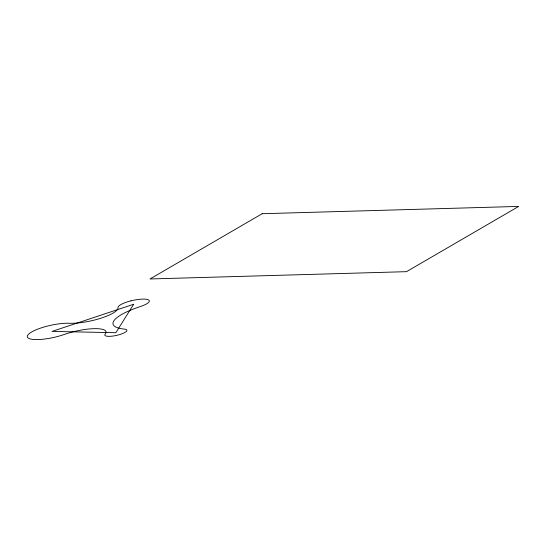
<?xml version="1.0" encoding="UTF-8"?>
<svg xmlns="http://www.w3.org/2000/svg" width="546" height="546" viewBox="0 0 546 546"><rect width="100%" height="100%" fill="white"/><g stroke="black" fill="none" stroke-linecap="round" stroke-linejoin="round"><path stroke-width="0.82" d="M133.681 304.259L115.854 332.698L52.061 331.408L133.681 304.259M262.182 213.718L149.986 278.972L406.504 271.669L518.7 206.415L262.182 213.718M130.992 300.832A16.011 3.958 -12.4 0 0 118.032 307.63A29.416 7.262 -12.4 0 1 100.983 318.188A29.416 7.262 -12.4 0 1 69.281 323.266A25.321 6.252 -12.4 0 0 35.975 329.859A25.321 6.252 -12.4 0 0 31.791 339.257A25.321 6.252 -12.4 0 0 64.298 334.452A28.597 7.064 -12.4 0 1 95.181 328.651A28.597 7.064 -12.4 0 1 105.146 334.166A11.323 2.798 -12.4 0 0 118.277 334.985A11.323 2.798 -12.4 0 0 124.324 329.108A49.358 12.189 -12.4 0 1 140.438 306.518A16.011 3.958 -12.4 0 0 148.608 299.959A16.011 3.958 -12.4 0 0 130.992 300.832"/></g></svg>
